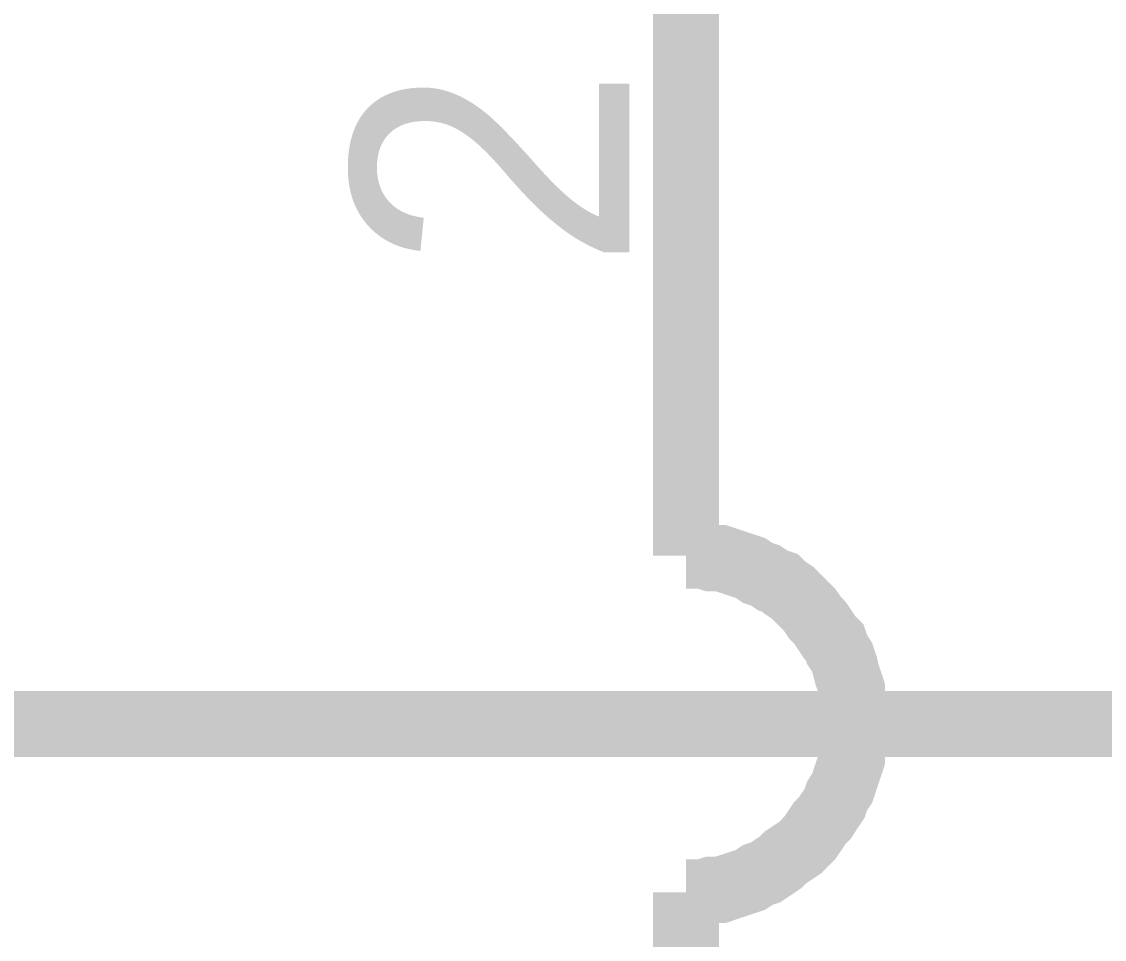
# Model space of a CAD drawing. Header units: inches. Extents: x 0 to 22.3, y 0 to 15.7.
# Drawn here: x 8.0816 to 8.275, y 5.3615 to 5.5254 of the extents above; entities that cross this region are included whole.
import ezdxf

# ---------------------------------------------------------------- set-up
doc = ezdxf.new("R2010")
doc.units = ezdxf.units.IN
doc.header["$MEASUREMENT"] = 0
doc.layers.add('Sheet', color=255, linetype='Continuous')

msp = doc.modelspace()

# ---------------------------------------------------------------- linework, layer by layer
at = {"layer": 'Sheet'}
for points in [[(8.20027, 5.36991, 0.0118, 0.0118, 0), (8.20027, 5.30008, 0.0118, 0.0118, 0), (7.20038, 5.30008, 0.0118, 0.0118, 0), (6.20004, 5.30008, 0.0118, 0.0118, 0), (5.20015, 5.30008, 0.0118, 0.0118, 0), (4.20026, 5.30008, 0.0118, 0.0118, 0), (3.20036, 5.30008, 0.0118, 0.0118, 0), (2.20003, 5.30008, 0.0118, 0.0118, 0), (1.40038, 5.30008, 0.0118, 0.0118, 0), (1.40038, 5.79998, 0.0118, 0.0118, 0), (1.10024, 5.79998, 0.0118, 0.0118, 0)], [(8.20027, 5.59976, 0.0118, 0.0118, 0), (8.20027, 5.49986, 0.0118, 0.0118, 0)], [(9.00036, 5.49986, 0.0118, 0.0118, 0), (9.00036, 5.39997, 0.0118, 0.0118, 0), (8.00003, 5.39997, 0.0118, 0.0118, 0)], [(8.20027, 5.49986, 0.0118, 0.0118, 0), (8.20027, 5.43003, 0.0118, 0.0118, 0)], [(8.23033, 5.39997, 0.0118, 0.0118, 0), (8.23033, 5.40174, 0.0118, 0.0118, 0), (8.23033, 5.40306, 0.0118, 0.0118, 0), (8.22989, 5.40439, 0.0118, 0.0118, 0), (8.22989, 5.40616, 0.0118, 0.0118, 0), (8.22945, 5.40748, 0.0118, 0.0118, 0), (8.229, 5.40881, 0.0118, 0.0118, 0), (8.22856, 5.41058, 0.0118, 0.0118, 0), (8.22812, 5.4119, 0.0118, 0.0118, 0), (8.22724, 5.41323, 0.0118, 0.0118, 0), (8.22679, 5.41456, 0.0118, 0.0118, 0), (8.22591, 5.41544, 0.0118, 0.0118, 0), (8.22503, 5.41677, 0.0118, 0.0118, 0), (8.22414, 5.41809, 0.0118, 0.0118, 0), (8.22326, 5.41898, 0.0118, 0.0118, 0), (8.22237, 5.4203, 0.0118, 0.0118, 0), (8.22149, 5.42119, 0.0118, 0.0118, 0), (8.22061, 5.42207, 0.0118, 0.0118, 0), (8.21928, 5.4234, 0.0118, 0.0118, 0), (8.21795, 5.42428, 0.0118, 0.0118, 0), (8.21707, 5.42516, 0.0118, 0.0118, 0), (8.21574, 5.42561, 0.0118, 0.0118, 0), (8.21442, 5.42649, 0.0118, 0.0118, 0), (8.21309, 5.42693, 0.0118, 0.0118, 0), (8.21176, 5.42782, 0.0118, 0.0118, 0), (8.21044, 5.42826, 0.0118, 0.0118, 0), (8.20911, 5.4287, 0.0118, 0.0118, 0), (8.20779, 5.42914, 0.0118, 0.0118, 0), (8.20646, 5.42958, 0.0118, 0.0118, 0), (8.20469, 5.42958, 0.0118, 0.0118, 0), (8.20337, 5.43003, 0.0118, 0.0118, 0), (8.2016, 5.43003, 0.0118, 0.0118, 0), (8.20027, 5.43003, 0.0118, 0.0118, 0)], [(8.20027, 5.43003, 0.0118, 0.0118, 0), (8.20027, 5.43003, 0.0118, 0.0118, 0), (8.20027, 5.43003, 0.0118, 0.0118, 0), (8.20027, 5.43003, 0.0118, 0.0118, 0), (8.20027, 5.43003, 0.0118, 0.0118, 0), (8.20027, 5.43003, 0.0118, 0.0118, 0), (8.20027, 5.43003, 0.0118, 0.0118, 0), (8.20027, 5.43003, 0.0118, 0.0118, 0), (8.20027, 5.43003, 0.0118, 0.0118, 0), (8.20027, 5.43003, 0.0118, 0.0118, 0), (8.20027, 5.43003, 0.0118, 0.0118, 0), (8.20027, 5.43003, 0.0118, 0.0118, 0), (8.20027, 5.43003, 0.0118, 0.0118, 0), (8.20027, 5.43003, 0.0118, 0.0118, 0), (8.20027, 5.43003, 0.0118, 0.0118, 0), (8.20027, 5.43003, 0.0118, 0.0118, 0), (8.20027, 5.43003, 0.0118, 0.0118, 0), (8.20027, 5.43003, 0.0118, 0.0118, 0), (8.20027, 5.43003, 0.0118, 0.0118, 0), (8.20027, 5.43003, 0.0118, 0.0118, 0), (8.20027, 5.43003, 0.0118, 0.0118, 0), (8.20027, 5.43003, 0.0118, 0.0118, 0), (8.20027, 5.43003, 0.0118, 0.0118, 0), (8.20027, 5.43003, 0.0118, 0.0118, 0), (8.20027, 5.43003, 0.0118, 0.0118, 0), (8.20027, 5.43003, 0.0118, 0.0118, 0), (8.20027, 5.43003, 0.0118, 0.0118, 0), (8.20027, 5.43003, 0.0118, 0.0118, 0), (8.20027, 5.43003, 0.0118, 0.0118, 0), (8.20027, 5.43003, 0.0118, 0.0118, 0), (8.20027, 5.43003, 0.0118, 0.0118, 0), (8.20027, 5.43003, 0.0118, 0.0118, 0), (8.20027, 5.43003, 0.0118, 0.0118, 0)], [(8.20027, 5.36991, 0.0118, 0.0118, 0), (8.2016, 5.36991, 0.0118, 0.0118, 0), (8.20337, 5.36991, 0.0118, 0.0118, 0), (8.20469, 5.37035, 0.0118, 0.0118, 0), (8.20646, 5.37035, 0.0118, 0.0118, 0), (8.20779, 5.3708, 0.0118, 0.0118, 0), (8.20911, 5.37124, 0.0118, 0.0118, 0), (8.21044, 5.37168, 0.0118, 0.0118, 0), (8.21176, 5.37212, 0.0118, 0.0118, 0), (8.21309, 5.37301, 0.0118, 0.0118, 0), (8.21442, 5.37345, 0.0118, 0.0118, 0), (8.21574, 5.37433, 0.0118, 0.0118, 0), (8.21707, 5.37522, 0.0118, 0.0118, 0), (8.21795, 5.3761, 0.0118, 0.0118, 0), (8.21928, 5.37698, 0.0118, 0.0118, 0), (8.22061, 5.37787, 0.0118, 0.0118, 0), (8.22149, 5.37875, 0.0118, 0.0118, 0), (8.22237, 5.37964, 0.0118, 0.0118, 0), (8.22326, 5.38096, 0.0118, 0.0118, 0), (8.22414, 5.38229, 0.0118, 0.0118, 0), (8.22503, 5.38317, 0.0118, 0.0118, 0), (8.22591, 5.3845, 0.0118, 0.0118, 0), (8.22679, 5.38582, 0.0118, 0.0118, 0), (8.22724, 5.38715, 0.0118, 0.0118, 0), (8.22812, 5.38848, 0.0118, 0.0118, 0), (8.22856, 5.3898, 0.0118, 0.0118, 0), (8.229, 5.39113, 0.0118, 0.0118, 0), (8.22945, 5.39245, 0.0118, 0.0118, 0), (8.22989, 5.39378, 0.0118, 0.0118, 0), (8.22989, 5.39555, 0.0118, 0.0118, 0), (8.23033, 5.39687, 0.0118, 0.0118, 0), (8.23033, 5.39864, 0.0118, 0.0118, 0), (8.23033, 5.39997, 0.0118, 0.0118, 0)]]:
    msp.add_lwpolyline(points, format="xyseb", dxfattribs=at)

# ---------------------------------------------------------------- texts
msp.add_text('2', height=0.0495, rotation=90, dxfattribs=at).set_placement((8.1901, 5.48086))

doc.saveas('drawing.dxf')
